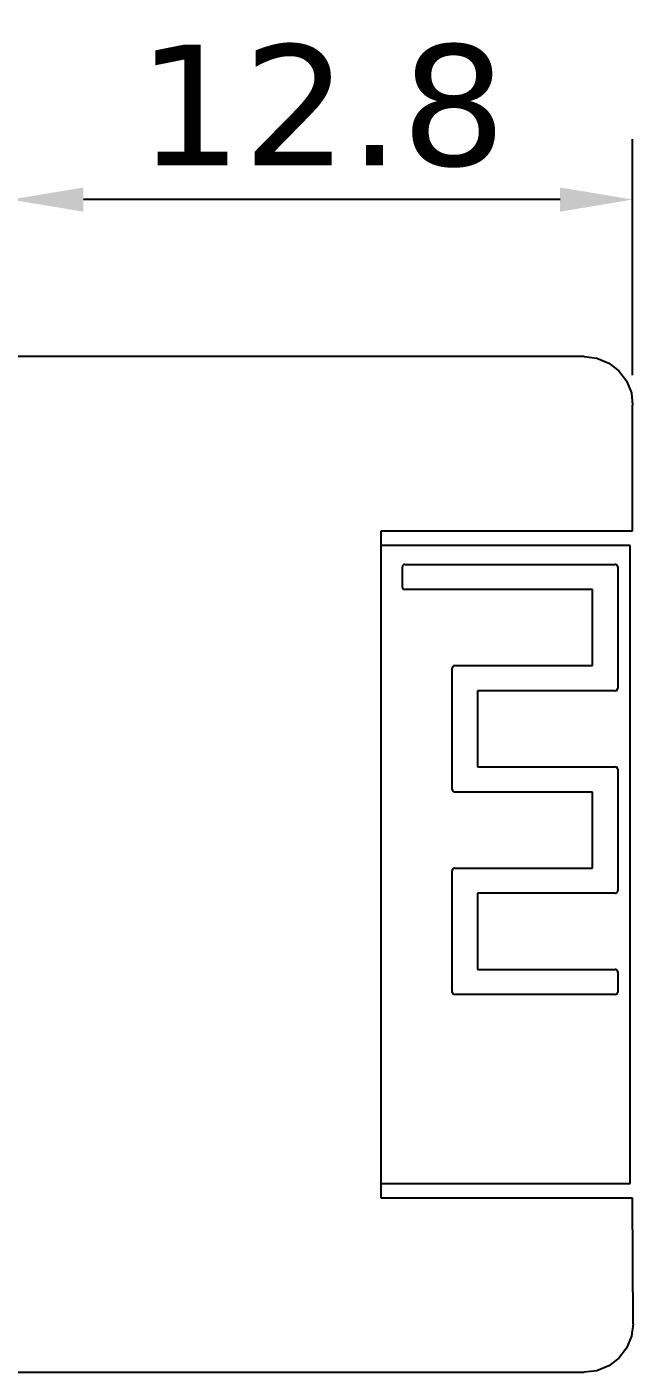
# Model space of a CAD drawing. Header units: millimetres. Extents: x 563 to 681, y 173 to 284.
# Drawn here: x 668.94 to 681.46, y 173.4 to 201.23 of the extents above; entities that cross this region are included whole.
import ezdxf

# ---------------------------------------------------------------- set-up
doc = ezdxf.new("R2010")
doc.units = ezdxf.units.MM
doc.header["$LTSCALE"] = 30.734
doc.header["$PDMODE"] = 3
doc.header["$PDSIZE"] = 0.3125
doc.layers.get('0').update_dxf_attribs({"linetype": 'CONTINUOUS'})
doc.layers.get('Defpoints').update_dxf_attribs({"linetype": 'CONTINUOUS'})
doc.layers.add('dim', color=6, linetype='CONTINUOUS', lineweight=9)
doc.styles.add('Verdana', font='verdana.ttf', dxfattribs={"height": 2.5})
doc.dimstyles.new('aaaaaaaa 3.0', dxfattribs={"dimtxt": 2.5, "dimasz": 1.5, "dimexe": 1.25, "dimexo": 0.625, "dimtad": 1, "dimdec": 1, "dimzin": 9, "dimdsep": 46, "dimtxsty": 'Verdana', "dimcen": 0, "dimazin": 0, "dimtfac": 1, "dimtofl": 0, "dimtmove": 0, "dimatfit": 3, "dimfxl": 1, "dimlwd": 25, "dimlwe": 25, "dimarcsym": 0})

# ---------------------------------------------------------------- blocks, each defined once
blk = doc.blocks.new('*D30')
at = {"layer": 'Defpoints', "color": 0}
for p in [(668.605, 197.662), (681.455, 193.405), (668.605, 186.063)]:
    blk.add_point(p, dxfattribs=at)
at = {"layer": 'dim', "color": 0, "lineweight": 25}
for p, q in [((668.605, 186.688), (668.605, 198.912)), ((681.455, 194.03), (681.455, 198.912)), ((679.955, 197.662), (670.105, 197.662))]:
    blk.add_line(p, q, dxfattribs=at)
at = {"layer": 'dim', "color": 0}
for points in [[(670.105, 197.912), (670.105, 197.412), (668.605, 197.662)], [(679.955, 197.412), (679.955, 197.912), (681.455, 197.662)]]:
    blk.add_solid(points, dxfattribs=at)
at = {"layer": 'dim', "color": 0, "insert": (675.03, 199.594), "char_height": 2.5, "attachment_point": 5, "style": 'Verdana'}
blk.add_mtext('12.8', dxfattribs=at)

msp = doc.modelspace()

# ---------------------------------------------------------------- linework, layer by layer
at = {"linetype": 'Continuous'}
for p, q in [((680.455, 194.414), (663.697, 194.412)), ((680.455, 194.414), (680.717, 194.38)), ((680.717, 194.38), (680.96, 194.279)), ((680.96, 194.279), (681.169, 194.119)), ((681.169, 194.119), (681.329, 193.91)), ((681.329, 193.91), (681.43, 193.666)), ((681.43, 193.666), (681.455, 193.405)), ((681.455, 190.805), (681.455, 193.405)), ((676.255, 190.805), (681.455, 190.805)), ((676.255, 177.005), (676.255, 190.805)), ((681.405, 190.505), (676.255, 190.505)), ((681.405, 177.305), (681.405, 190.505)), ((676.748, 190.115), (681.097, 190.115)), ((676.697, 189.646), (676.697, 190.064)), ((681.147, 190.064), (681.147, 187.551)), ((680.627, 189.595), (676.748, 189.595)), ((680.627, 188.02), (680.627, 189.595)), ((677.727, 185.456), (677.727, 187.969)), ((677.778, 188.02), (680.627, 188.02)), ((681.097, 187.5), (678.247, 187.5)), ((678.247, 187.5), (678.247, 185.925)), ((678.247, 185.925), (681.097, 185.925)), ((681.147, 185.874), (681.147, 183.361)), ((680.627, 185.405), (677.778, 185.405)), ((680.627, 183.83), (680.627, 185.405)), ((677.727, 181.266), (677.727, 183.779)), ((677.778, 183.83), (680.627, 183.83)), ((681.097, 183.31), (678.247, 183.31)), ((678.247, 183.31), (678.247, 181.735)), ((678.247, 181.735), (681.097, 181.735)), ((681.147, 181.684), (681.147, 181.266)), ((681.097, 181.215), (677.778, 181.215)), ((676.255, 177.305), (681.405, 177.305)), ((681.455, 177.005), (676.255, 177.005)), ((681.464, 174.405), (681.455, 177.005)), ((681.464, 174.405), (681.43, 174.144)), ((681.43, 174.144), (681.329, 173.901)), ((681.169, 173.692), (680.96, 173.532)), ((681.329, 173.901), (681.169, 173.692)), ((663.695, 173.403), (680.455, 173.405)), ((680.717, 173.431), (680.455, 173.405)), ((680.96, 173.532), (680.717, 173.431))]:
    msp.add_line(p, q, dxfattribs=at)
for centre, start, end in [((676.748, 190.064), 90, 180), ((681.097, 190.064), 0, 90), ((676.748, 189.646), 180, 270), ((677.778, 187.969), 90, 180), ((681.097, 187.551), 270, 0), ((681.097, 185.874), 0, 90), ((677.778, 185.456), 180, 270), ((677.778, 183.779), 90, 180), ((681.097, 183.361), 270, 0), ((681.097, 181.684), 0, 90), ((677.778, 181.266), 180, 270), ((681.097, 181.266), 270, 0)]:
    msp.add_arc(centre, 0.0508, start, end, dxfattribs=at)

# ---------------------------------------------------------------- dimensions: what is measured, and where the dimension line sits
at = {"layer": 'dim'}
dim = msp.add_linear_dim(base=(668.6054772, 197.6616862), p1=(681.4554766, 193.4053871), p2=(668.6054772, 186.062534), dimstyle='aaaaaaaa 3.0', dxfattribs=at)
dim.commit()
dim.dimension.update_dxf_attribs({"geometry": '*D30', "text_midpoint": (675.0304769, 199.5937715)})

doc.saveas('drawing.dxf')
